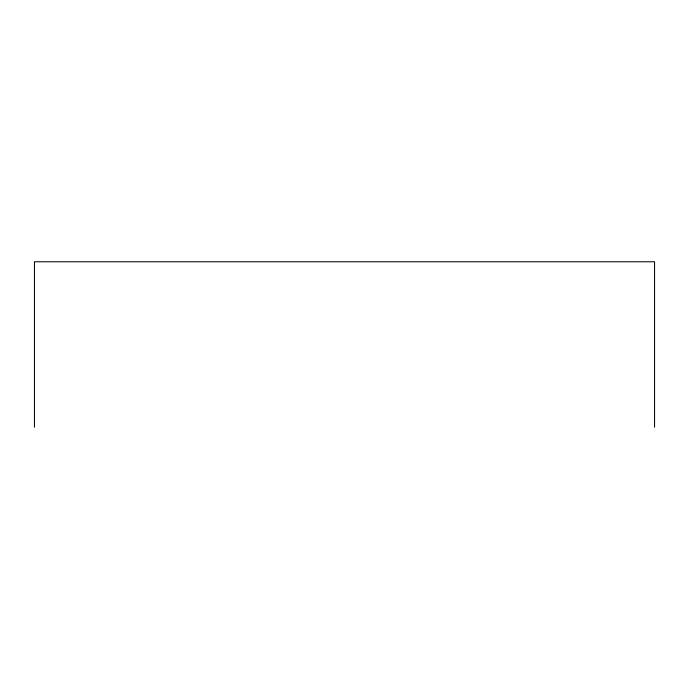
<?xml version="1.0" encoding="UTF-8"?>
<svg xmlns="http://www.w3.org/2000/svg" width="689" height="689" viewBox="0 0 689 689"><rect width="100%" height="100%" fill="white"/><g stroke="black" fill="none" stroke-linecap="round" stroke-linejoin="round"><path stroke-width="1.03" d="M654.55 427.232L654.55 261.768L34.45 261.768L34.45 427.232"/></g></svg>
